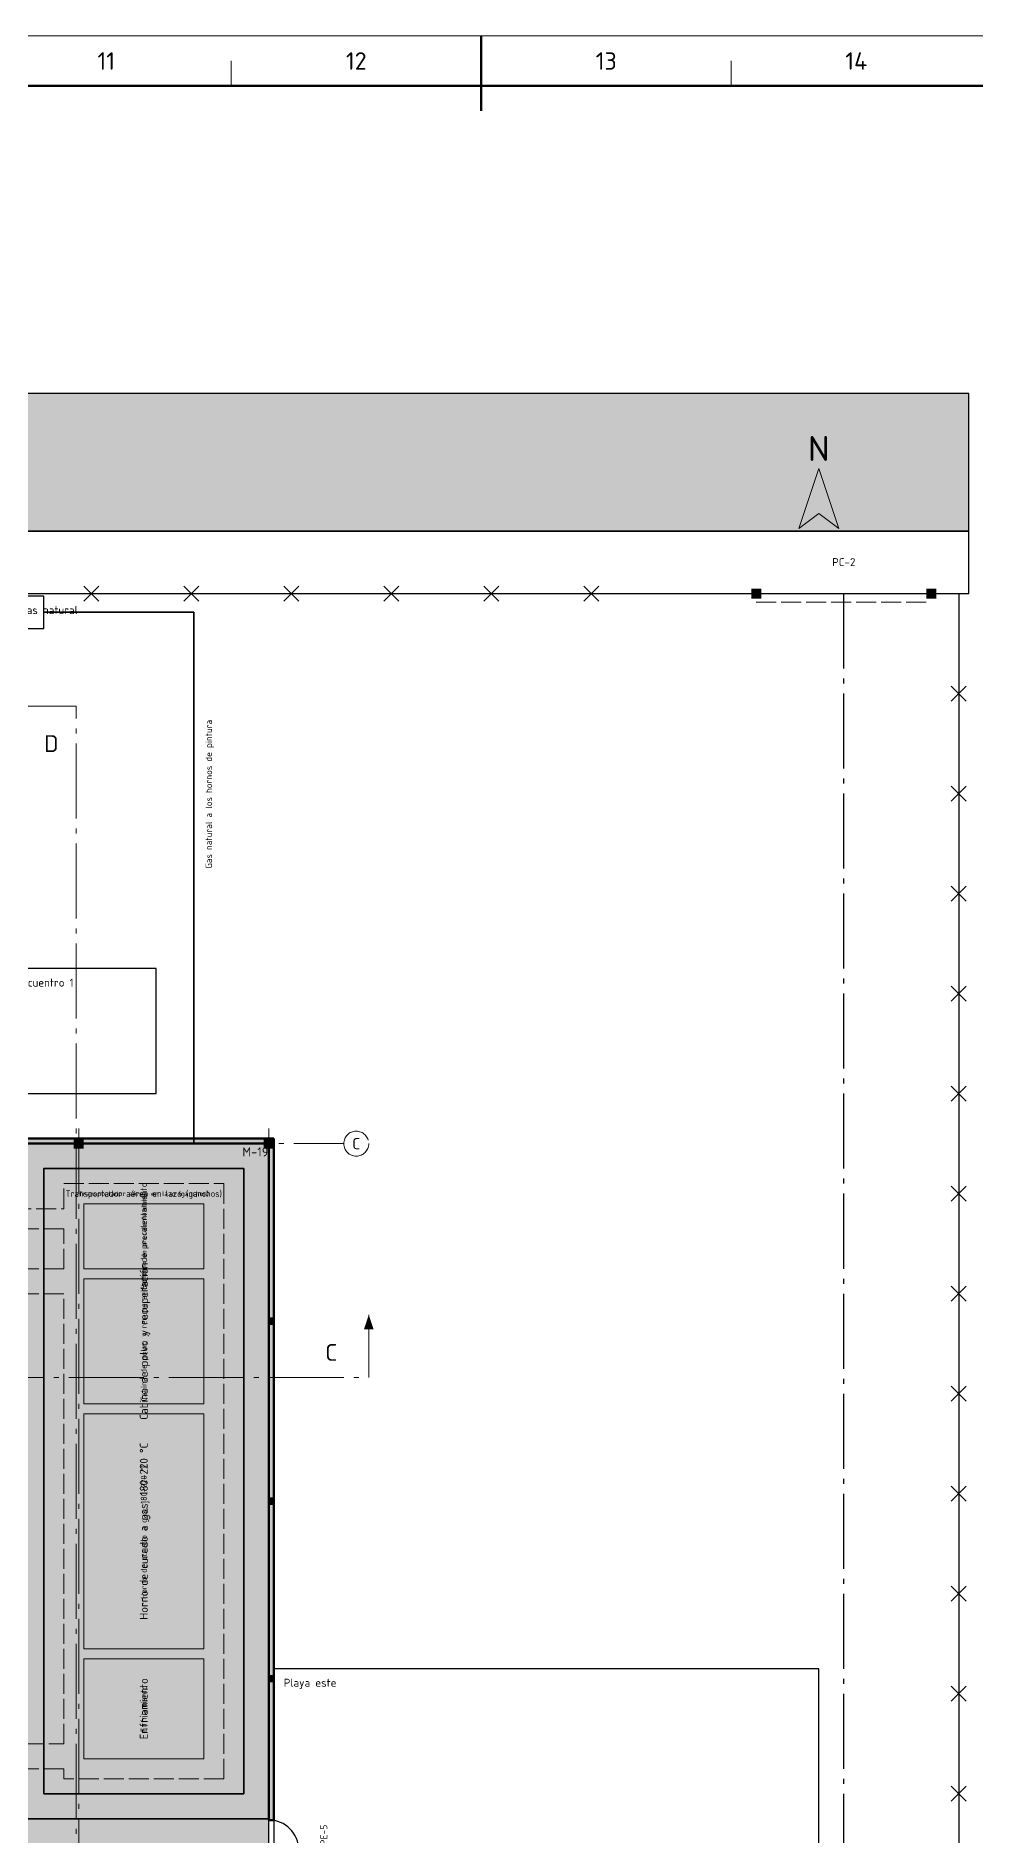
# Model space of a CAD drawing. Header units: millimetres. Extents: x 0 to 1189, y 0 to 841.
# Drawn here: x 505.4 to 693.2, y 481.2 to 841 of the extents above; entities that cross this region are included whole.
import ezdxf
from ezdxf.enums import TextEntityAlignment as Align

# ---------------------------------------------------------------- set-up
doc = ezdxf.new("R2010")
doc.units = ezdxf.units.MM
doc.linetypes.add('IRAM-E-TRAZOS', pattern=[5, 4, -1])
doc.linetypes.add('IRAM-F-TRAZO-PUNTO', pattern=[20, 15, -2, 1, -2])
for name, color, linetype, lineweight in [('06-TEXTO', 7, 'CONTINUOUS', 25), ('07-RECUADRO', 7, 'CONTINUOUS', 70), ('08-FINA', 5, 'CONTINUOUS', 18), ('A-ABERTURA', 7, 'CONTINUOUS', 25), ('A-COLUMNA', 7, 'CONTINUOUS', 50), ('A-EJE', 1, 'IRAM-F-TRAZO-PUNTO', 18), ('A-EQUIPO-FINO', 8, 'CONTINUOUS', 13), ('A-EQUIPO-OCULTO', 8, 'IRAM-E-TRAZOS', 13), ('A-EQUIPO-RELLENO', 9, 'CONTINUOUS', 13), ('A-EXTERIOR', 8, 'CONTINUOUS', 25), ('A-MURO', 7, 'CONTINUOUS', 50), ('A-RELLENO', 9, 'CONTINUOUS', 13), ('A-SECTOR', 1, 'CONTINUOUS', 25), ('A-SECTOR-TXT', 1, 'CONTINUOUS', 25), ('A-TEXTO', 7, 'CONTINUOUS', 18), ('I-GAS', 40, 'CONTINUOUS', 35)]:
    doc.layers.add(name, color=color, linetype=linetype, lineweight=lineweight)
for name, color, linetype, lineweight, true_color in [('A-EQUIPO', 30, 'CONTINUOUS', 35, 0xe67800), ('A-SENDA', 2, 'CONTINUOUS', 25, 0xd7a500), ('A-ZONA-LOG', 5, 'IRAM-F-TRAZO-PUNTO', 25, 0x285ac8)]:
    doc.layers.add(name, color=color, linetype=linetype, lineweight=lineweight, true_color=true_color)
doc.styles.add('ISO3098', font='isocpeur.ttf')

msp = doc.modelspace()

# ---------------------------------------------------------------- hatches: boundary and pattern name
at = {"layer": 'A-COLUMNA', "true_color": 0x000000}
h = msp.add_hatch(color=7, dxfattribs=at)
h.dxf.hatch_style = 1
h.paths.add_polyline_path([(513, 618.5), (515, 618.5), (515, 620.5), (513, 620.5)])
h = msp.add_hatch(color=7, dxfattribs=at)
h.dxf.hatch_style = 1
h.paths.add_polyline_path([(551, 618.5), (553, 618.5), (553, 620.5), (551, 620.5)])
h = msp.add_hatch(color=7, dxfattribs=at)
h.dxf.hatch_style = 1
h.paths.add_polyline_path([(551.75, 583.25), (553.25, 583.25), (553.25, 584.75), (551.75, 584.75)])
h = msp.add_hatch(color=7, dxfattribs=at)
h.dxf.hatch_style = 1
h.paths.add_polyline_path([(551.75, 547.25), (553.25, 547.25), (553.25, 548.75), (551.75, 548.75)])
h = msp.add_hatch(color=7, dxfattribs=at)
h.dxf.hatch_style = 1
h.paths.add_polyline_path([(551.75, 511.75), (553.25, 511.75), (553.25, 513.25), (551.75, 513.25)])
at = {"layer": 'A-EQUIPO-RELLENO', "true_color": 0xfff8f0}
h = msp.add_hatch(color=7, dxfattribs=at)
h.dxf.hatch_style = 1
h.paths.add_polyline_path([(507, 489.5), (547, 489.5), (547, 614.5), (507, 614.5)])
h = msp.add_hatch(color=7, dxfattribs=at)
h.dxf.hatch_style = 1
h.paths.add_polyline_path([(507, 489.5), (547, 489.5), (547, 614.5), (507, 614.5)])
at = {"layer": 'A-EQUIPO-RELLENO', "true_color": 0xfae4d2}
h = msp.add_hatch(color=7, dxfattribs=at)
h.dxf.hatch_style = 1
h.paths.add_polyline_path([(515, 594.5), (539, 594.5), (539, 607.5), (515, 607.5)])
h = msp.add_hatch(color=7, dxfattribs=at)
h.dxf.hatch_style = 1
h.paths.add_polyline_path([(515, 594.5), (539, 594.5), (539, 607.5), (515, 607.5)])
at = {"layer": 'A-EQUIPO-RELLENO', "true_color": 0xe8eede}
h = msp.add_hatch(color=7, dxfattribs=at)
h.dxf.hatch_style = 1
h.paths.add_polyline_path([(515, 567.5), (539, 567.5), (539, 592.5), (515, 592.5)])
h = msp.add_hatch(color=7, dxfattribs=at)
h.dxf.hatch_style = 1
h.paths.add_polyline_path([(515, 567.5), (539, 567.5), (539, 592.5), (515, 592.5)])
at = {"layer": 'A-EQUIPO-RELLENO', "true_color": 0xfad7c8}
h = msp.add_hatch(color=7, dxfattribs=at)
h.dxf.hatch_style = 1
h.paths.add_polyline_path([(515, 518.5), (539, 518.5), (539, 565.5), (515, 565.5)])
h = msp.add_hatch(color=7, dxfattribs=at)
h.dxf.hatch_style = 1
h.paths.add_polyline_path([(515, 518.5), (539, 518.5), (539, 565.5), (515, 565.5)])
at = {"layer": 'A-EQUIPO-RELLENO', "true_color": 0xdcebfa}
h = msp.add_hatch(color=7, dxfattribs=at)
h.dxf.hatch_style = 1
h.paths.add_polyline_path([(515, 496.5), (539, 496.5), (539, 516.5), (515, 516.5)])
h = msp.add_hatch(color=7, dxfattribs=at)
h.dxf.hatch_style = 1
h.paths.add_polyline_path([(515, 496.5), (539, 496.5), (539, 516.5), (515, 516.5)])
at = {"layer": 'A-EXTERIOR', "true_color": 0xd7d7d7}
h = msp.add_hatch(color=7, dxfattribs=at)
h.dxf.hatch_style = 1
h.paths.add_polyline_path([(37, 742), (692, 742), (692, 769.5), (37, 769.5)])
at = {"layer": 'A-EXTERIOR', "true_color": 0x3c3c3c}
h = msp.add_hatch(color=7, dxfattribs=at)
h.dxf.hatch_style = 1
h.paths.add_polyline_path([(648.5, 728.5), (650.5, 728.5), (650.5, 730.5), (648.5, 730.5)])
h = msp.add_hatch(color=7, dxfattribs=at)
h.dxf.hatch_style = 1
h.paths.add_polyline_path([(683.5, 728.5), (685.5, 728.5), (685.5, 730.5), (683.5, 730.5)])
at = {"layer": 'A-MURO', "true_color": 0x464646}
h = msp.add_hatch(color=7, dxfattribs=at)
h.dxf.hatch_style = 1
h.paths.add_polyline_path([(553, 620.5), (553, 484.25), (552, 484.25), (552, 619.5), (484.5, 619.5), (484.5, 620.5)])
at = {"layer": 'A-RELLENO', "true_color": 0xf6cfc3}
h = msp.add_hatch(color=7, dxfattribs=at)
h.dxf.hatch_style = 1
h.paths.add_polyline_path([(502, 484.5), (552, 484.5), (552, 619.5), (502, 619.5)])
at = {"layer": 'A-RELLENO', "true_color": 0xfff4b4}
h = msp.add_hatch(color=7, dxfattribs=at)
h.dxf.hatch_style = 1
h.paths.add_polyline_path([(172, 477), (552, 477), (552, 484.5), (172, 484.5)])
at = {"layer": 'A-TEXTO', "true_color": 0x000000}
h = msp.add_hatch(color=7, dxfattribs=at)
h.dxf.hatch_style = 1
h.paths.add_polyline_path([(572, 585.25), (571.04, 582.37), (572.96, 582.37)])

# ---------------------------------------------------------------- linework, layer by layer
at = {"layer": '07-RECUADRO'}
msp.add_line((594.5, 841), (594.5, 826), dxfattribs=at)
msp.add_lwpolyline([(25, 10), (1179, 10), (1179, 831), (25, 831)], close=True, dxfattribs=at)
at = {"layer": '08-FINA'}
for p, q in [((544.5, 831), (544.5, 836)), ((644.5, 831), (644.5, 836))]:
    msp.add_line(p, q, dxfattribs=at)
msp.add_lwpolyline([(0, 0), (1189, 0), (1189, 841), (0, 841)], close=True, dxfattribs=at)
at = {"layer": 'A-ABERTURA'}
msp.add_arc((552, 478.25), 6, 0, 90, dxfattribs=at)
at = {"layer": 'A-EJE'}
for p, q in [((513.5, 364.5), (513.5, 707)), ((514, 369.5), (514, 622.5)), ((552, 369.5), (552, 622.5)), ((157, 619.5), (567, 619.5)), ((152, 572.75), (572, 572.75))]:
    msp.add_line(p, q, dxfattribs=at)
msp.add_circle((569.5, 619.5), 2.5, dxfattribs=at)
at = {"layer": 'A-EQUIPO'}
msp.add_lwpolyline([(507, 489.5), (547, 489.5), (547, 614.5), (507, 614.5)], close=True, dxfattribs=at)
msp.add_lwpolyline([(507, 489.5), (547, 489.5), (547, 614.5), (507, 614.5)], close=True, dxfattribs=at)
at = {"layer": 'A-EQUIPO-FINO'}
for points in [[(515, 594.5), (539, 594.5), (539, 607.5), (515, 607.5)], [(515, 594.5), (539, 594.5), (539, 607.5), (515, 607.5)], [(515, 567.5), (539, 567.5), (539, 592.5), (515, 592.5)], [(515, 567.5), (539, 567.5), (539, 592.5), (515, 592.5)], [(515, 518.5), (539, 518.5), (539, 565.5), (515, 565.5)], [(515, 518.5), (539, 518.5), (539, 565.5), (515, 565.5)], [(515, 496.5), (539, 496.5), (539, 516.5), (515, 516.5)], [(515, 496.5), (539, 496.5), (539, 516.5), (515, 516.5)]]:
    msp.add_lwpolyline(points, close=True, dxfattribs=at)
at = {"layer": 'A-EQUIPO-OCULTO'}
msp.add_line((649.5, 727.75), (684.5, 727.75), dxfattribs=at)
msp.add_lwpolyline([(511, 589.5), (497, 589.5), (497, 594.5), (511, 594.5), (511, 602.5), (440.5, 602.5), (440.5, 606.5), (511, 606.5), (511, 611.5), (543, 611.5), (543, 492.5), (511, 492.5), (511, 494.5), (498, 494.5), (498, 499.5), (511, 499.5), (511, 589.5)], dxfattribs=at)
msp.add_lwpolyline([(511, 589.5), (497, 589.5), (497, 594.5), (511, 594.5), (511, 602.5), (440.5, 602.5), (440.5, 606.5), (511, 606.5), (511, 611.5), (543, 611.5), (543, 492.5), (511, 492.5), (511, 494.5), (498, 494.5), (498, 499.5), (511, 499.5), (511, 589.5)], dxfattribs=at)
at = {"layer": 'A-EXTERIOR'}
for p, q in [((515, 728), (518, 731)), ((515, 731), (518, 728)), ((535, 728), (538, 731)), ((535, 731), (538, 728)), ((555, 728), (558, 731)), ((555, 731), (558, 728)), ((575, 728), (578, 731)), ((575, 731), (578, 728)), ((595, 728), (598, 731)), ((595, 731), (598, 728)), ((615, 728), (618, 731)), ((615, 731), (618, 728)), ((476.5, 729.5), (649.5, 729.5)), ((684.5, 729.5), (690, 729.5)), ((688.5, 708), (691.5, 711)), ((688.5, 711), (691.5, 708)), ((688.5, 688), (691.5, 691)), ((688.5, 691), (691.5, 688)), ((688.5, 668), (691.5, 671)), ((688.5, 671), (691.5, 668)), ((688.5, 648), (691.5, 651)), ((688.5, 651), (691.5, 648)), ((688.5, 628), (691.5, 631)), ((688.5, 631), (691.5, 628)), ((688.5, 608), (691.5, 611)), ((688.5, 611), (691.5, 608)), ((688.5, 588), (691.5, 591)), ((688.5, 591), (691.5, 588)), ((688.5, 568), (691.5, 571)), ((688.5, 571), (691.5, 568)), ((688.5, 548), (691.5, 551)), ((688.5, 551), (691.5, 548)), ((688.5, 528), (691.5, 531)), ((688.5, 531), (691.5, 528)), ((688.5, 508), (691.5, 511)), ((688.5, 511), (691.5, 508)), ((688.5, 488), (691.5, 491)), ((688.5, 491), (691.5, 488))]:
    msp.add_line(p, q, dxfattribs=at)
for points in [[(37, 742), (692, 742), (692, 769.5), (37, 769.5)], [(37, 729.5), (692, 729.5), (692, 742), (37, 742)], [(492, 722.5), (507, 722.5), (507, 729), (492, 729)], [(489.5, 629.5), (529.5, 629.5), (529.5, 654.5), (489.5, 654.5)], [(553, 384.5), (662, 384.5), (662, 514.5), (553, 514.5)]]:
    msp.add_lwpolyline(points, close=True, dxfattribs=at)
msp.add_lwpolyline([(690, 729.5), (690, 273), (39, 273), (39, 729.5)], dxfattribs=at)
at = {"layer": 'A-MURO'}
msp.add_lwpolyline([(553, 620.5), (553, 484.25), (552, 484.25), (552, 619.5), (484.5, 619.5), (484.5, 620.5)], close=True, dxfattribs=at)
at = {"layer": 'A-SECTOR'}
msp.add_lwpolyline([(502, 484.5), (552, 484.5), (552, 619.5), (502, 619.5)], close=True, dxfattribs=at)
at = {"layer": 'A-SENDA'}
msp.add_lwpolyline([(172, 477), (552, 477), (552, 484.5), (172, 484.5)], close=True, dxfattribs=at)
at = {"layer": 'A-TEXTO'}
for p, q in [((513.5, 707), (501, 707)), ((572, 572.75), (572, 585.25))]:
    msp.add_line(p, q, dxfattribs=at)
msp.add_lwpolyline([(662, 754.5), (658, 742.5), (662, 745.5), (666, 742.5)], close=True, dxfattribs=at)
at = {"layer": 'A-ZONA-LOG'}
msp.add_lwpolyline([(57, 729.5), (57, 294.5), (667, 294.5), (667, 729.5)], dxfattribs=at)
at = {"layer": 'I-GAS'}
msp.add_lwpolyline([(507, 725.75), (537, 725.75), (537, 619.5)], dxfattribs=at)

# ---------------------------------------------------------------- texts
at = {"layer": '06-TEXTO', "style": 'ISO3098'}
for s, p in [('11', (519.5, 836)), ('12', (569.5, 836)), ('13', (619.5, 836)), ('14', (669.5, 836))]:
    msp.add_text(s, height=3.5, dxfattribs=at).set_placement(p, align=Align.MIDDLE_CENTER)
at = {"layer": 'A-SECTOR-TXT', "style": 'ISO3098'}
msp.add_text('M-19', height=1.8, dxfattribs=at).set_placement((546.714, 618.75), align=Align.TOP_LEFT)
at = {"layer": 'A-TEXTO', "style": 'ISO3098'}
for s, height, p in [('N', 5, (662, 758.5)), ('D', 3.36, (508.5, 699.5)), ('C', 2.25, (569.5, 619.5)), ('Transportador aéreo en lazo (ganchos)', 1.28, (527, 609.5)), ('Transportador aéreo en lazo (ganchos)', 0.96, (527, 609.5)), ('C', 3.36, (564.5, 577.75))]:
    msp.add_text(s, height=height, dxfattribs=at).set_placement(p, align=Align.MIDDLE_CENTER)
msp.add_text('PC-2', height=1.6, dxfattribs=at).set_placement((667, 734.5), align=Align.BOTTOM_CENTER)
for s, p in [('ERM de gas natural', (494, 727)), ('Punto de encuentro 1', (491.5, 652.5)), ('Playa este', (555, 512.5))]:
    msp.add_text(s, height=1.6, dxfattribs=at).set_placement(p, align=Align.TOP_LEFT)
for s, height, p in [('Horno de precalentamiento', 1.28, (527, 601)), ('Horno de precalentamiento', 0.96, (527, 601)), ('Cabina de polvo y recuperación', 1.6, (527, 580)), ('Cabina de polvo y recuperación', 1.2, (527, 580)), ('Horno de curado a gas, 180-220 °C', 1.6, (527, 542)), ('Horno de curado a gas, 180-220 °C', 1.2, (527, 542)), ('Enfriamiento', 1.6, (527, 506.5)), ('Enfriamiento', 1.2, (527, 506.5)), ('PE-5', 1.4, (563, 481.25))]:
    msp.add_text(s, height=height, rotation=90, dxfattribs=at).set_placement(p, align=Align.MIDDLE_CENTER)
at = {"layer": 'I-GAS', "style": 'ISO3098'}
msp.add_text('Gas natural a los hornos de pintura', height=1.3, rotation=90, dxfattribs=at).set_placement((540, 674.5), align=Align.MIDDLE_LEFT)

doc.saveas('drawing.dxf')
